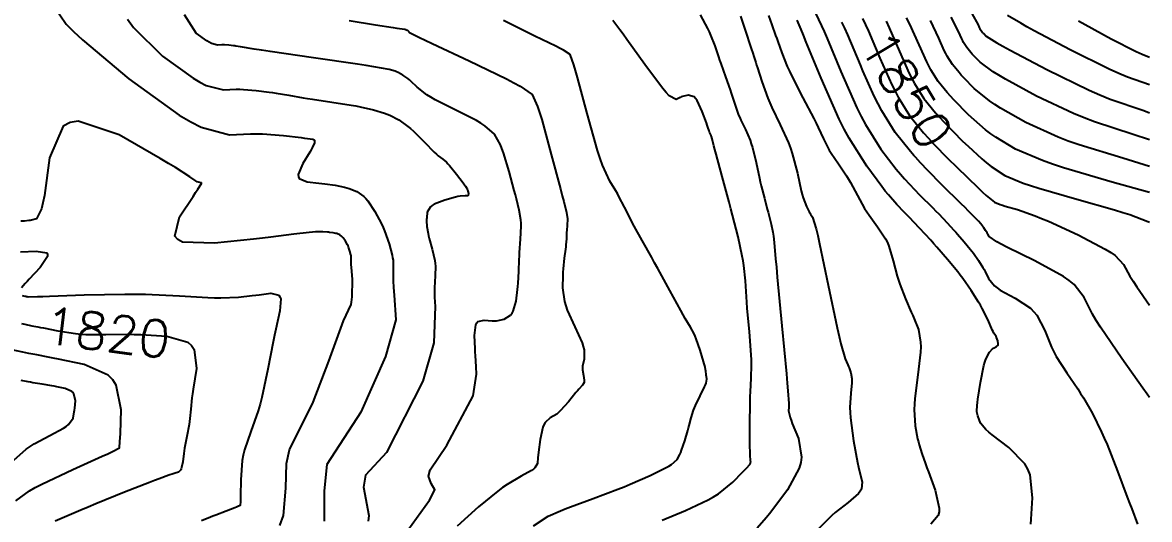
# Model space of a CAD drawing. Header units: metres. Extents: x 837476 to 838477, y 1189012 to 1191014.
# Drawn here: x 838360.2 to 838476.5, y 1190068.5 to 1190119.8 of the extents above; entities that cross this region are included whole.
import ezdxf

# ---------------------------------------------------------------- set-up
doc = ezdxf.new("R2010")
doc.units = ezdxf.units.M
doc.header["$LTSCALE"] = 0.3
doc.layers.add('COTAS 10', color=1, linetype='Continuous')
doc.layers.add('COTAS INT', color=252, linetype='Continuous')
doc.styles.get("Standard").update_dxf_attribs({"font": 'simplex.shx'})

msp = doc.modelspace()

# ---------------------------------------------------------------- linework, layer by layer
at = {"layer": 'COTAS 10'}
for points in [[(838399.084, 1190066.167), (838402.2, 1190070.512), (838402.766, 1190071.551), (838402.388, 1190072.212), (838402.105, 1190072.968), (838402.294, 1190073.629), (838403.993, 1190076.179), (838406.731, 1190081.279), (838407.069, 1190083.523), (838407.046, 1190084.253), (838406.95, 1190085.447), (838406.929, 1190085.796), (838406.91, 1190086.153), (838406.862, 1190087.507), (838406.996, 1190088.606), (838407.092, 1190088.802), (838407.213, 1190088.95), (838407.865, 1190089.095), (838408.677, 1190089.011), (838408.9, 1190089.015), (838409.122, 1190089.032), (838409.917, 1190089.19), (838410.587, 1190089.618), (838410.73, 1190089.803), (838410.855, 1190090.018), (838411.155, 1190091.038), (838411.307, 1190092.245), (838411.339, 1190092.578), (838411.366, 1190092.911), (838411.428, 1190094.108), (838411.477, 1190095.348), (838411.496, 1190095.707), (838411.518, 1190096.074), (838411.619, 1190097.459), (838411.669, 1190098.787), (838411.659, 1190099.118), (838411.639, 1190099.434), (838411.481, 1190100.443), (838411.186, 1190101.606), (838411.08, 1190102.018), (838410.963, 1190102.469), (838410.45, 1190104.426), (838409.86, 1190106.363), (838409.694, 1190106.802), (838409.527, 1190107.198), (838408.912, 1190108.279), (838407.925, 1190109.152), (838407.522, 1190109.419), (838407.064, 1190109.696), (838404.942, 1190110.785), (838402.813, 1190111.852), (838402.35, 1190112.115), (838401.942, 1190112.364), (838400.924, 1190113.148), (838400.3, 1190113.762), (838400.14, 1190113.903), (838399.986, 1190114.033), (838399.478, 1190114.4), (838398.972, 1190114.663), (838398.82, 1190114.727), (838398.663, 1190114.788), (838398.053, 1190114.974), (838396.466, 1190115.259), (838395.692, 1190115.381), (838394.774, 1190115.523), (838390.254, 1190116.189), (838385.771, 1190116.84), (838384.876, 1190116.972), (838384.132, 1190117.082), (838382.696, 1190117.304), (838382.24, 1190117.382), (838382.112, 1190117.401), (838381.985, 1190117.42), (838381.522, 1190117.481), (838381.056, 1190117.518), (838380.927, 1190117.522), (838380.798, 1190117.522), (838380.332, 1190117.5), (838379.71, 1190117.663), (838379.483, 1190117.78), (838379.232, 1190117.928), (838378.129, 1190118.724), (838376.947, 1190120.625)], [(838434.31, 1190120.483), (838434.826, 1190118.918), (838435.337, 1190117.363), (838435.443, 1190117.045), (838435.532, 1190116.776), (838435.723, 1190116.21), (838435.898, 1190115.679), (838435.976, 1190115.432), (838436.068, 1190115.141), (838436.509, 1190113.728), (838437.12, 1190112.008), (838437.32, 1190111.525), (838437.532, 1190111.037), (838438.406, 1190109.249), (838439.261, 1190107.383), (838439.461, 1190106.846), (838439.646, 1190106.301), (838440.178, 1190104.261), (838440.582, 1190102.457), (838440.686, 1190102.061), (838440.785, 1190101.71), (838441.112, 1190100.814), (838441.393, 1190100.282), (838441.464, 1190100.16), (838441.531, 1190100.049), (838441.746, 1190099.739), (838442.112, 1190098.513), (838442.274, 1190097.824), (838442.462, 1190096.983), (838443.361, 1190092.685), (838444.279, 1190088.303), (838444.48, 1190087.41), (838444.657, 1190086.655), (838445.104, 1190085.085), (838445.376, 1190084.461), (838445.444, 1190084.304), (838445.507, 1190084.153), (838445.708, 1190083.663), (838445.812, 1190083.065), (838445.815, 1190082.847), (838445.806, 1190082.606), (838445.679, 1190081.545), (838445.603, 1190080.056), (838445.626, 1190079.545), (838445.669, 1190078.991), (838445.983, 1190076.634), (838446.385, 1190074.379), (838446.483, 1190073.889), (838446.575, 1190073.458), (838446.861, 1190072.387), (838446.792, 1190071.641), (838446.66, 1190071.415), (838446.48, 1190071.18), (838445.425, 1190070.262), (838444.086, 1190069.217), (838443.727, 1190068.903), (838443.374, 1190068.579), (838442.141, 1190067.316)], [(838446.887, 1190120.244), (838447.196, 1190119.599), (838447.511, 1190118.917), (838448.703, 1190116.137), (838449.922, 1190113.391), (838450.255, 1190112.73), (838450.585, 1190112.111), (838451.76, 1190110.231), (838453.211, 1190108.436), (838453.716, 1190107.87), (838454.265, 1190107.273), (838455.717, 1190105.793), (838456.621, 1190104.871), (838458.827, 1190102.741), (838459.283, 1190102.316), (838459.67, 1190101.963), (838460.509, 1190101.286), (838461.116, 1190101.039), (838461.357, 1190100.958), (838461.631, 1190100.871), (838462.883, 1190100.509), (838464.731, 1190099.867), (838465.38, 1190099.602), (838466.088, 1190099.301), (838469.141, 1190097.9), (838471.957, 1190096.432), (838472.515, 1190096.087), (838472.978, 1190095.77), (838473.85, 1190094.847), (838474.496, 1190093.62), (838474.815, 1190093.111), (838475.197, 1190092.527), (838476.514, 1190090.628)], [(838458.199, 1190120.759), (838458.826, 1190119.599), (838458.952, 1190119.313), (838458.987, 1190119.244), (838459.021, 1190119.18), (838459.143, 1190118.985), (838459.294, 1190118.798), (838459.347, 1190118.739), (838459.404, 1190118.677), (838459.649, 1190118.427), (838460.779, 1190117.733), (838461.394, 1190117.39), (838462.14, 1190116.982), (838465.926, 1190114.968), (838470.283, 1190112.835), (838471.389, 1190112.353), (838472.452, 1190111.918), (838475.926, 1190110.74), (838476.514, 1190110.512)], [(838360.106, 1190088.728), (838360.44, 1190088.657), (838361.169, 1190088.512), (838361.8, 1190088.395), (838362.071, 1190088.341), (838362.384, 1190088.278), (838363.862, 1190087.971), (838365.687, 1190087.692), (838366.218, 1190087.645), (838366.76, 1190087.613), (838368.812, 1190087.607), (838371.068, 1190087.631), (838371.739, 1190087.617), (838372.43, 1190087.595), (838375.094, 1190087.441), (838377.265, 1190086.797), (838377.643, 1190086.466), (838377.927, 1190086.068), (838378.153, 1190084.079), (838377.822, 1190081.962), (838377.755, 1190081.483), (838377.698, 1190081.052), (838377.579, 1190079.881), (838377.486, 1190078.926), (838377.445, 1190078.63), (838377.398, 1190078.32), (838377.173, 1190077.087), (838376.945, 1190075.88), (838376.895, 1190075.587), (838376.851, 1190075.312), (838376.743, 1190074.466), (838376.632, 1190073.857), (838376.587, 1190073.732), (838376.535, 1190073.625), (838376.296, 1190073.394), (838375.974, 1190073.277), (838375.87, 1190073.243), (838375.758, 1190073.206), (838375.303, 1190073.067), (838374.301, 1190072.709), (838373.846, 1190072.535), (838373.314, 1190072.329), (838370.749, 1190071.314), (838367.784, 1190070.109), (838366.999, 1190069.782), (838366.231, 1190069.458), (838363.588, 1190068.313)]]:
    msp.add_lwpolyline(points, dxfattribs=at)
at = {"layer": 'COTAS INT'}
for points in [[(838363.396, 1190121.576), (838364.708, 1190119.663), (838365.468, 1190118.893), (838366.4, 1190118.02), (838371.199, 1190113.998), (838376.39, 1190110.255), (838377.569, 1190109.557), (838378.636, 1190109.007), (838381.56, 1190108.241), (838383.753, 1190108.345), (838384.36, 1190108.342), (838384.967, 1190108.326), (838387.157, 1190108.153), (838388.953, 1190107.935), (838389.311, 1190107.891), (838389.608, 1190107.854), (838390.181, 1190107.776), (838390.312, 1190107.697), (838390.332, 1190107.658), (838390.345, 1190107.613), (838390.33, 1190107.388), (838390.109, 1190106.898), (838389.992, 1190106.685), (838389.849, 1190106.438), (838389.132, 1190105.266), (838388.667, 1190104.127), (838388.685, 1190103.901), (838388.766, 1190103.714), (838389.584, 1190103.36), (838390.777, 1190103.247), (838391.093, 1190103.211), (838391.404, 1190103.174), (838392.475, 1190103.026), (838393.446, 1190102.829), (838393.693, 1190102.761), (838393.93, 1190102.687), (838394.709, 1190102.374), (838395.433, 1190101.844), (838395.635, 1190101.635), (838395.838, 1190101.397), (838396.577, 1190100.312), (838397.256, 1190099.032), (838397.42, 1190098.672), (838397.575, 1190098.31), (838398.048, 1190096.982), (838398.36, 1190095.794), (838398.412, 1190095.52), (838398.45, 1190095.27), (838398.463, 1190094.565), (838398.471, 1190093.163), (838398.506, 1190092.474), (838398.554, 1190091.654), (838398.736, 1190089.128), (838397.669, 1190085.341), (838395.12, 1190079.579), (838391.627, 1190074.195), (838391.344, 1190071.456), (838391.344, 1190068.339)], [(838371.058, 1190120.182), (838371.674, 1190119.322), (838374.664, 1190116.361), (838377.811, 1190114.092), (838378.526, 1190113.669), (838379.173, 1190113.335), (838380.946, 1190112.871), (838382.276, 1190112.934), (838382.643, 1190112.932), (838383.011, 1190112.922), (838384.339, 1190112.817), (838385.661, 1190112.643), (838386.024, 1190112.589), (838386.387, 1190112.533), (838387.689, 1190112.311), (838389.161, 1190112.058), (838389.631, 1190111.982), (838390.127, 1190111.904), (838392.144, 1190111.603), (838394.137, 1190111.29), (838394.619, 1190111.205), (838395.07, 1190111.121), (838396.444, 1190110.821), (838397.558, 1190110.48), (838397.845, 1190110.37), (838398.123, 1190110.253), (838399.046, 1190109.772), (838399.975, 1190109.102), (838400.256, 1190108.865), (838400.548, 1190108.606), (838401.687, 1190107.485), (838402.711, 1190106.442), (838402.931, 1190106.232), (838403.122, 1190106.056), (838403.58, 1190105.705), (838403.967, 1190105.388), (838404.114, 1190105.234), (838404.277, 1190105.052), (838405.008, 1190104.151), (838405.69, 1190103.258), (838405.822, 1190103.079), (838405.93, 1190102.93), (838406.115, 1190102.64), (838406.148, 1190102.512), (838406.16, 1190102.464), (838406.173, 1190102.411), (838406.232, 1190102.178), (838406.22, 1190101.977), (838406.189, 1190101.944), (838406.146, 1190101.921), (838405.893, 1190101.92), (838405.368, 1190101.893), (838405.154, 1190101.853), (838404.911, 1190101.799), (838403.785, 1190101.488), (838402.705, 1190101.052), (838402.492, 1190100.919), (838402.315, 1190100.781), (838401.984, 1190100.237), (838401.922, 1190099.658), (838401.916, 1190099.497), (838401.913, 1190099.336), (838401.943, 1190098.752), (838402.063, 1190098.04), (838402.118, 1190097.798), (838402.183, 1190097.536), (838402.495, 1190096.429), (838402.769, 1190095.254), (838402.809, 1190094.95), (838402.834, 1190094.655), (838402.795, 1190093.668), (838402.721, 1190092.423), (838402.725, 1190091.966), (838402.738, 1190091.46), (838402.796, 1190090.487), (838402.672, 1190086.758), (838401.539, 1190082.791), (838397.763, 1190075.423), (838395.592, 1190073.062), (838395.403, 1190071.834), (838395.969, 1190068.906), (838395.875, 1190068.339)], [(838393.938, 1190120.045), (838396.625, 1190119.582), (838398.47, 1190119.313), (838398.832, 1190119.259), (838399.129, 1190119.214), (838399.662, 1190119.128), (838399.768, 1190119.095), (838399.795, 1190119.085), (838399.822, 1190119.074), (838399.909, 1190119.028), (838399.998, 1190118.964), (838400.024, 1190118.942), (838400.052, 1190118.917), (838400.16, 1190118.811), (838401.172, 1190118.286), (838401.769, 1190117.997), (838402.504, 1190117.647), (838406.304, 1190115.864), (838410.16, 1190114.003), (838410.931, 1190113.603), (838411.572, 1190113.253), (838412.816, 1190112.406), (838413.364, 1190111.139), (838413.566, 1190110.524), (838413.791, 1190109.796), (838414.786, 1190106.212), (838415.721, 1190102.654), (838415.907, 1190101.942), (838416.063, 1190101.348), (838416.363, 1190100.189), (838416.43, 1190099.758), (838416.439, 1190099.624), (838416.443, 1190099.482), (838416.422, 1190098.915), (838416.379, 1190098.324), (838416.369, 1190098.167), (838416.361, 1190098.014), (838416.34, 1190097.484), (838416.298, 1190096.867), (838416.276, 1190096.658), (838416.25, 1190096.433), (838416.12, 1190095.481), (838415.998, 1190094.37), (838415.977, 1190094.044), (838415.961, 1190093.71), (838415.949, 1190092.438), (838416.158, 1190091.012), (838416.282, 1190090.581), (838416.434, 1190090.134), (838417.22, 1190088.388), (838417.956, 1190086.752), (838418.076, 1190086.374), (838418.16, 1190086.029), (838418.164, 1190085.054), (838418.011, 1190084.333), (838417.997, 1190084.147), (838417.995, 1190083.968), (838418.092, 1190083.373), (838418.184, 1190082.882), (838418.18, 1190082.768), (838418.163, 1190082.664), (838417.994, 1190082.37), (838417.622, 1190081.969), (838417.476, 1190081.798), (838417.312, 1190081.6), (838416.567, 1190080.668), (838415.75, 1190079.74), (838415.542, 1190079.544), (838415.341, 1190079.375), (838414.678, 1190078.987), (838414.145, 1190078.514), (838414.025, 1190078.292), (838413.918, 1190078.03), (838413.631, 1190076.754), (838413.463, 1190075.443), (838413.431, 1190075.159), (838413.404, 1190074.908), (838413.359, 1190074.29), (838413.1, 1190073.85), (838412.938, 1190073.711), (838412.738, 1190073.566), (838411.691, 1190072.984), (838410.223, 1190072.116), (838409.757, 1190071.79), (838409.265, 1190071.427), (838407.273, 1190069.809), (838405.083, 1190067.819)], [(838412.959, 1190067.836), (838414.455, 1190068.836), (838415.744, 1190069.395), (838416.221, 1190069.585), (838416.752, 1190069.791), (838419.104, 1190070.666), (838421.645, 1190071.624), (838422.294, 1190071.883), (838422.919, 1190072.14), (838424.981, 1190073.042), (838426.569, 1190073.832), (838426.896, 1190074.017), (838427.173, 1190074.187), (838427.768, 1190074.681), (838428.058, 1190075.224), (838428.144, 1190075.425), (838428.232, 1190075.648), (838428.568, 1190076.638), (838428.883, 1190077.69), (838428.957, 1190077.952), (838429.025, 1190078.202), (838429.223, 1190078.999), (838429.464, 1190079.783), (838429.559, 1190080.025), (838429.667, 1190080.278), (838430.156, 1190081.28), (838430.607, 1190082.196), (838430.689, 1190082.396), (838430.753, 1190082.571), (838430.833, 1190083.006), (838430.794, 1190083.301), (838430.783, 1190083.387), (838430.773, 1190083.475), (838430.738, 1190083.811), (838430.628, 1190084.356), (838430.57, 1190084.576), (838430.501, 1190084.825), (838430.154, 1190085.977), (838429.744, 1190087.162), (838429.635, 1190087.433), (838429.528, 1190087.679), (838429.157, 1190088.36), (838428.609, 1190089.257), (838428.39, 1190089.639), (838428.142, 1190090.079), (838427.004, 1190092.15), (838425.761, 1190094.429), (838425.447, 1190095), (838425.146, 1190095.545), (838424.167, 1190097.298), (838423.341, 1190098.792), (838423.137, 1190099.175), (838422.943, 1190099.544), (838422.329, 1190100.763), (838421.766, 1190101.861), (838421.603, 1190102.153), (838421.438, 1190102.44), (838420.817, 1190103.433), (838420.069, 1190105.091), (838419.824, 1190105.798), (838419.562, 1190106.612), (838418.478, 1190110.443), (838417.483, 1190114.134), (838417.277, 1190114.859), (838417.102, 1190115.455), (838416.721, 1190116.533), (838416.052, 1190116.967), (838415.695, 1190117.156), (838415.264, 1190117.376), (838413.089, 1190118.419), (838410.533, 1190119.687), (838409.861, 1190120.049)], [(838426.242, 1190068.444), (838428.634, 1190069.43), (838430.963, 1190070.52), (838431.514, 1190070.835), (838432.024, 1190071.157), (838433.529, 1190072.369), (838434.548, 1190073.407), (838434.753, 1190073.619), (838434.924, 1190073.799), (838435.262, 1190074.175), (838435.346, 1190074.33), (838435.357, 1190074.371), (838435.363, 1190074.41), (838435.342, 1190074.544), (838435.298, 1190075.184), (838435.29, 1190075.543), (838435.283, 1190075.981), (838435.275, 1190078.216), (838435.3, 1190080.635), (838435.314, 1190081.189), (838435.332, 1190081.692), (838435.421, 1190083.09), (838435.46, 1190084.477), (838435.445, 1190084.974), (838435.419, 1190085.519), (838435.235, 1190087.893), (838435.014, 1190090.339), (838434.965, 1190090.929), (838434.922, 1190091.481), (838434.811, 1190093.161), (838434.649, 1190094.725), (838434.573, 1190095.205), (838434.484, 1190095.704), (838434.053, 1190097.675), (838433.486, 1190099.915), (838433.312, 1190100.583), (838433.13, 1190101.273), (838432.412, 1190103.938), (838431.785, 1190106.239), (838431.662, 1190106.699), (838431.559, 1190107.082), (838431.37, 1190107.824), (838431.316, 1190108.045), (838431.299, 1190108.099), (838431.282, 1190108.15), (838431.213, 1190108.308), (838431.147, 1190108.444), (838431.115, 1190108.518), (838431.069, 1190108.649), (838430.937, 1190109.033), (838430.868, 1190109.229), (838430.784, 1190109.464), (838430.366, 1190110.639), (838429.833, 1190111.768), (838429.677, 1190111.974), (838429.517, 1190112.135), (838428.911, 1190112.333), (838428.337, 1190112.198), (838428.198, 1190112.15), (838428.068, 1190112.096), (838427.669, 1190111.863), (838426.962, 1190112.257), (838426.637, 1190112.6), (838426.257, 1190113.044), (838424.42, 1190115.49), (838422.578, 1190118.076), (838422.195, 1190118.608), (838421.867, 1190119.06), (838421.14, 1190120.029)], [(838430.152, 1190120.611), (838430.896, 1190119.224), (838431.068, 1190118.869), (838431.224, 1190118.528), (838431.664, 1190117.401), (838432.041, 1190116.278), (838432.157, 1190115.938), (838432.279, 1190115.586), (838432.764, 1190114.212), (838433.237, 1190112.863), (838433.352, 1190112.527), (838433.459, 1190112.207), (838433.789, 1190111.188), (838434.118, 1190110.263), (838434.225, 1190110.003), (838434.339, 1190109.741), (838434.81, 1190108.778), (838435.293, 1190107.662), (838435.415, 1190107.303), (838435.532, 1190106.922), (838435.912, 1190105.366), (838436.256, 1190103.766), (838436.349, 1190103.359), (838436.442, 1190102.966), (838436.773, 1190101.675), (838437.078, 1190100.541), (838437.156, 1190100.248), (838437.23, 1190099.964), (838437.471, 1190099.011), (838437.654, 1190098.173), (838437.692, 1190097.961), (838437.724, 1190097.757), (838437.793, 1190097.091), (838437.933, 1190095.403), (838438.01, 1190094.554), (838438.103, 1190093.539), (838438.579, 1190088.496), (838439.044, 1190083.541), (838439.132, 1190082.582), (838439.201, 1190081.801), (838439.302, 1190080.471), (838439.288, 1190080.258), (838439.285, 1190080.181), (838439.283, 1190080.097), (838439.279, 1190079.728), (838439.435, 1190079.034), (838439.533, 1190078.745), (838439.655, 1190078.414), (838440.296, 1190076.868), (838440.606, 1190074.947), (838440.52, 1190074.381), (838440.358, 1190073.798), (838439.153, 1190071.569), (838437.642, 1190069.545), (838437.288, 1190069.093), (838436.962, 1190068.687), (838436.018, 1190067.612)], [(838437.198, 1190120.557), (838437.535, 1190119.592), (838437.933, 1190118.483), (838438.044, 1190118.171), (838438.155, 1190117.857), (838438.558, 1190116.701), (838439.14, 1190115.276), (838439.364, 1190114.792), (838439.616, 1190114.268), (838440.751, 1190112.053), (838441.874, 1190109.901), (838442.118, 1190109.418), (838442.333, 1190108.983), (838442.868, 1190107.818), (838443.314, 1190106.904), (838443.474, 1190106.628), (838443.649, 1190106.341), (838444.41, 1190105.218), (838445.237, 1190103.994), (838445.454, 1190103.643), (838445.666, 1190103.287), (838446.385, 1190101.954), (838447.12, 1190100.629), (838447.342, 1190100.277), (838447.571, 1190099.931), (838448.462, 1190098.737), (838449.282, 1190097.496), (838449.467, 1190097.121), (838449.633, 1190096.733), (838450.078, 1190095.218), (838450.467, 1190093.64), (838450.598, 1190093.212), (838450.738, 1190092.787), (838451.329, 1190091.285), (838451.933, 1190089.902), (838452.082, 1190089.553), (838452.223, 1190089.218), (838452.67, 1190088.129), (838452.9, 1190086.804), (838452.905, 1190086.319), (838452.886, 1190085.785), (838452.604, 1190083.43), (838452.291, 1190080.988), (838452.252, 1190080.398), (838452.234, 1190079.845), (838452.34, 1190078.16), (838452.589, 1190076.845), (838452.662, 1190076.525), (838452.736, 1190076.225), (838453.014, 1190075.299), (838453.402, 1190074.235), (838453.545, 1190073.847), (838453.703, 1190073.418), (838454.401, 1190071.532), (838454.82, 1190069.684), (838454.801, 1190069.279), (838454.725, 1190068.92), (838453.965, 1190068.009)], [(838464.288, 1190068.029), (838464.31, 1190068.523), (838464.451, 1190070.751), (838464.191, 1190073.115), (838463.96, 1190073.695), (838463.66, 1190074.242), (838462.002, 1190075.947), (838460.273, 1190077.238), (838459.928, 1190077.524), (838459.641, 1190077.779), (838459.092, 1190078.441), (838458.945, 1190078.836), (838458.913, 1190078.923), (838458.884, 1190079.001), (838458.812, 1190079.2), (838458.764, 1190079.358), (838458.752, 1190079.409), (838458.739, 1190079.463), (838458.697, 1190079.687), (838458.732, 1190080.29), (838458.768, 1190080.584), (838458.816, 1190080.933), (838459.085, 1190082.649), (838459.435, 1190084.393), (838459.533, 1190084.759), (838459.632, 1190085.075), (838459.994, 1190085.792), (838460.331, 1190086.118), (838460.414, 1190086.186), (838460.492, 1190086.245), (838460.738, 1190086.379), (838460.888, 1190086.513), (838460.906, 1190086.572), (838460.913, 1190086.64), (838460.853, 1190086.964), (838460.738, 1190087.281), (838460.711, 1190087.344), (838460.686, 1190087.396), (838460.611, 1190087.495), (838460.457, 1190087.755), (838460.382, 1190087.909), (838460.292, 1190088.098), (838459.851, 1190089.075), (838459.261, 1190090.283), (838459.078, 1190090.618), (838458.887, 1190090.953), (838458.124, 1190092.162), (838457.251, 1190093.386), (838456.99, 1190093.731), (838456.721, 1190094.077), (838455.679, 1190095.349), (838454.567, 1190096.629), (838454.254, 1190096.981), (838453.938, 1190097.332), (838452.781, 1190098.592), (838451.71, 1190099.726), (838451.449, 1190099.998), (838451.203, 1190100.252), (838450.446, 1190101.015), (838449.569, 1190102.015), (838449.248, 1190102.417), (838448.893, 1190102.875), (838447.33, 1190104.979), (838445.523, 1190107.869), (838445.015, 1190108.821), (838444.504, 1190109.838), (838442.629, 1190114.061), (838441.098, 1190117.811), (838440.804, 1190118.532), (838440.565, 1190119.114), (838440.17, 1190120.066)], [(838442.055, 1190120.797), (838442.672, 1190119.491), (838442.934, 1190118.888), (838443.236, 1190118.18), (838444.654, 1190114.753), (838446.31, 1190111.023), (838446.762, 1190110.124), (838447.21, 1190109.283), (838448.806, 1190106.73), (838450.374, 1190104.688), (838450.805, 1190104.169), (838451.234, 1190103.67), (838452.774, 1190102.036), (838454.144, 1190100.679), (838454.467, 1190100.354), (838454.764, 1190100.053), (838455.634, 1190099.149), (838456.334, 1190098.387), (838456.525, 1190098.174), (838456.714, 1190097.961), (838457.387, 1190097.187), (838458.017, 1190096.418), (838458.18, 1190096.209), (838458.338, 1190096), (838458.866, 1190095.26), (838459.327, 1190094.529), (838459.443, 1190094.326), (838459.553, 1190094.124), (838459.91, 1190093.393), (838460.526, 1190092.635), (838460.8, 1190092.416), (838461.119, 1190092.192), (838462.647, 1190091.349), (838464.223, 1190090.31), (838464.573, 1190089.962), (838464.886, 1190089.588), (838465.704, 1190088.023), (838466.4, 1190086.297), (838466.637, 1190085.823), (838466.892, 1190085.35), (838467.972, 1190083.655), (838469.113, 1190081.983), (838469.407, 1190081.525), (838469.691, 1190081.068), (838470.64, 1190079.435), (838471.575, 1190077.536), (838471.852, 1190076.912), (838472.135, 1190076.245), (838473.223, 1190073.482), (838474.23, 1190070.796), (838474.464, 1190070.178), (838474.678, 1190069.615), (838475.287, 1190068.035)], [(838476.514, 1190081.103), (838476.268, 1190081.458), (838475.833, 1190082.08), (838473.665, 1190085.138), (838471.466, 1190088.349), (838471.011, 1190089.068), (838470.622, 1190089.714), (838469.777, 1190091.435), (838468.746, 1190092.768), (838468.241, 1190093.169), (838467.641, 1190093.585), (838464.682, 1190095.204), (838461.782, 1190096.629), (838461.219, 1190096.923), (838460.76, 1190097.173), (838459.969, 1190097.711), (838459.845, 1190097.964), (838459.807, 1190098.035), (838459.767, 1190098.105), (838459.607, 1190098.358), (838459.424, 1190098.615), (838459.37, 1190098.687), (838459.313, 1190098.759), (838459.095, 1190099.026), (838458.862, 1190099.294), (838458.796, 1190099.368), (838458.73, 1190099.441), (838458.488, 1190099.705), (838457.819, 1190100.379), (838457.485, 1190100.71), (838457.085, 1190101.105), (838455.102, 1190103.056), (838453.652, 1190104.551), (838452.9, 1190105.324), (838452.362, 1190105.92), (838452.211, 1190106.095), (838451.855, 1190106.501), (838450.283, 1190108.481), (838448.898, 1190110.697), (838448.508, 1190111.427), (838448.116, 1190112.207), (838446.942, 1190114.852), (838446.678, 1190115.445), (838445.373, 1190118.548), (838445.065, 1190119.244), (838444.78, 1190119.868)], [(838449.327, 1190119.955), (838449.649, 1190119.285), (838450.727, 1190116.83), (838451.728, 1190114.576), (838452.001, 1190114.033), (838452.272, 1190113.524), (838453.237, 1190111.982), (838454.428, 1190110.508), (838454.842, 1190110.044), (838455.293, 1190109.554), (838457.226, 1190107.582), (838457.804, 1190107.049), (838459.218, 1190105.739), (838459.705, 1190105.331), (838460.164, 1190104.967), (838461.593, 1190104.022), (838463.49, 1190103.251), (838464.245, 1190102.996), (838465.1, 1190102.724), (838469.017, 1190101.593), (838472.917, 1190100.481), (838473.762, 1190100.221), (838474.504, 1190099.982), (838476.332, 1190099.291), (838476.514, 1190099.196)], [(838476.514, 1190102.256), (838472.676, 1190103.352), (838467.653, 1190104.827), (838466.514, 1190105.204), (838465.484, 1190105.566), (838462.676, 1190106.759), (838460.658, 1190107.971), (838460.127, 1190108.346), (838459.608, 1190108.737), (838457.832, 1190110.294), (838456.321, 1190111.835), (838455.968, 1190112.217), (838455.645, 1190112.581), (838454.713, 1190113.733), (838453.959, 1190114.938), (838453.748, 1190115.335), (838453.534, 1190115.76), (838452.752, 1190117.522), (838451.786, 1190119.654), (838451.457, 1190120.311)], [(838476.514, 1190104.949), (838473.759, 1190105.815), (838469.253, 1190107.191), (838468.139, 1190107.587), (838467.084, 1190107.989), (838463.759, 1190109.495), (838461.152, 1190110.975), (838460.549, 1190111.36), (838459.998, 1190111.736), (838458.438, 1190113.005), (838457.349, 1190114.116), (838457.095, 1190114.391), (838456.861, 1190114.653), (838456.19, 1190115.483), (838455.647, 1190116.352), (838455.494, 1190116.638), (838455.34, 1190116.944), (838454.777, 1190118.214), (838453.924, 1190120.022)], [(838476.514, 1190107.696), (838474.843, 1190108.277), (838470.852, 1190109.555), (838469.764, 1190109.97), (838468.684, 1190110.412), (838464.843, 1190112.231), (838461.646, 1190113.979), (838460.972, 1190114.375), (838460.388, 1190114.734), (838459.043, 1190115.716), (838458.376, 1190116.396), (838458.221, 1190116.565), (838458.078, 1190116.726), (838457.667, 1190117.234), (838457.334, 1190117.766), (838457.241, 1190117.941), (838457.146, 1190118.129), (838456.801, 1190118.906), (838456.062, 1190120.39)], [(838476.514, 1190113.378), (838474.254, 1190114.176), (838473.345, 1190114.563), (838472.372, 1190115.001), (838468.331, 1190117.01), (838464.628, 1190118.976), (838463.869, 1190119.388), (838463.225, 1190119.742), (838461.862, 1190120.541)], [(838476.514, 1190116.223), (838476.336, 1190116.286), (838475.756, 1190116.533), (838475.136, 1190116.812), (838472.559, 1190118.093), (838469.87, 1190119.575), (838469.179, 1190119.981)], [(838386.767, 1190067.873), (838387.162, 1190068.903), (838387.379, 1190071.739), (838387.473, 1190074.29), (838387.757, 1190075.706), (838390.211, 1190080.618), (838391.816, 1190084.868), (838393.326, 1190089.024), (838394.119, 1190090.691), (838394.154, 1190090.935), (838394.217, 1190091.511), (838394.251, 1190093.285), (838394.16, 1190094.552), (838394.144, 1190094.808), (838394.134, 1190095.023), (838394.131, 1190095.462), (838394.127, 1190095.682), (838394.115, 1190095.761), (838394.099, 1190095.846), (838394.001, 1190096.218), (838393.853, 1190096.633), (838393.805, 1190096.746), (838393.754, 1190096.859), (838393.541, 1190097.259), (838393.31, 1190097.598), (838393.247, 1190097.673), (838393.183, 1190097.738), (838392.957, 1190097.904), (838392.714, 1190098.002), (838392.639, 1190098.025), (838392.562, 1190098.046), (838392.259, 1190098.108), (838391.901, 1190098.156), (838391.789, 1190098.169), (838391.672, 1190098.181), (838391.205, 1190098.224), (838390.439, 1190098.208), (838390.133, 1190098.184), (838389.788, 1190098.15), (838388.204, 1190097.955), (838385.828, 1190097.659), (838384.983, 1190097.562), (838384.056, 1190097.458), (838380.036, 1190097.026), (838376.714, 1190097.156), (838376.227, 1190097.405), (838375.929, 1190097.747), (838376.419, 1190099.755), (838377.808, 1190101.872), (838378.077, 1190102.284), (838378.296, 1190102.619), (838378.67, 1190103.2), (838378.673, 1190103.266), (838378.658, 1190103.277), (838378.636, 1190103.285), (838378.5, 1190103.289), (838378.236, 1190103.371), (838378.133, 1190103.429), (838378.017, 1190103.501), (838377.491, 1190103.887), (838376, 1190104.847), (838375.276, 1190105.281), (838374.416, 1190105.788), (838370.186, 1190108.227), (838365.973, 1190109.634), (838365.124, 1190109.491), (838364.412, 1190109.117), (838362.99, 1190105.841), (838362.465, 1190101.965), (838362.32, 1190101.213), (838362.174, 1190100.599), (838361.649, 1190099.542), (838361.142, 1190099.416), (838361.009, 1190099.389), (838360.879, 1190099.366), (838360.435, 1190099.314), (838360.055, 1190099.297)], [(838360.015, 1190096.154), (838361.605, 1190096.215), (838362.711, 1190096.024), (838362.804, 1190095.863), (838362.804, 1190095.656), (838362.033, 1190094.52), (838360.903, 1190093.32), (838360.676, 1190093.072), (838360.488, 1190092.862), (838360.12, 1190092.408)], [(838360.174, 1190091.636), (838360.451, 1190091.574), (838360.505, 1190091.561), (838360.551, 1190091.551), (838360.635, 1190091.534), (838360.673, 1190091.526), (838360.69, 1190091.523), (838360.709, 1190091.519), (838360.799, 1190091.501), (838361.749, 1190091.516), (838362.089, 1190091.527), (838362.309, 1190091.533), (838362.999, 1190091.557), (838366.567, 1190091.689), (838370.758, 1190091.777), (838371.842, 1190091.772), (838372.891, 1190091.755), (838376.403, 1190091.588), (838379.344, 1190091.418), (838380.033, 1190091.399), (838380.668, 1190091.392), (838382.512, 1190091.468), (838383.929, 1190091.623), (838384.295, 1190091.666), (838384.65, 1190091.708), (838385.835, 1190091.861), (838386.655, 1190091.674), (838386.779, 1190091.502), (838386.858, 1190091.279), (838386.772, 1190090.038), (838386.353, 1190088.153), (838386.224, 1190087.523), (838386.088, 1190086.846), (838385.546, 1190084.011), (838384.92, 1190081.116), (838384.73, 1190080.401), (838384.534, 1190079.724), (838383.766, 1190077.593), (838383.112, 1190075.679), (838382.987, 1190075.138), (838382.887, 1190074.593), (838382.729, 1190072.586), (838382.723, 1190070.943), (838382.719, 1190070.627), (838382.714, 1190070.372), (838382.687, 1190069.953), (838382.441, 1190069.846), (838382.297, 1190069.788), (838382.122, 1190069.718), (838381.216, 1190069.36), (838380.147, 1190068.94), (838379.868, 1190068.831), (838379.597, 1190068.724), (838378.679, 1190068.365)], [(838359.522, 1190070.42), (838360.926, 1190071.452), (838361.518, 1190071.793), (838362.199, 1190072.157), (838365.395, 1190073.673), (838368.433, 1190075.03), (838369.014, 1190075.295), (838369.483, 1190075.513), (838370.235, 1190075.897), (838370.273, 1190076.543), (838370.29, 1190076.926), (838370.31, 1190077.397), (838370.409, 1190079.833), (838369.893, 1190082.384), (838369.526, 1190082.927), (838369.062, 1190083.399), (838366.575, 1190084.515), (838363.929, 1190085.063), (838363.364, 1190085.177), (838362.873, 1190085.275), (838361.703, 1190085.491), (838360.858, 1190085.643), (838360.571, 1190085.7), (838360.26, 1190085.764), (838358.948, 1190086.052)], [(838359.329, 1190074.631), (838360.602, 1190075.77), (838360.994, 1190076.054), (838361.403, 1190076.323), (838363.024, 1190077.181), (838364.448, 1190077.919), (838364.733, 1190078.113), (838364.97, 1190078.302), (838365.431, 1190078.948), (838365.559, 1190079.602), (838365.586, 1190079.797), (838365.61, 1190079.998), (838365.665, 1190080.772), (838365.526, 1190081.461), (838365.427, 1190081.608), (838365.301, 1190081.736), (838364.63, 1190082.037), (838363.75, 1190082.211), (838363.493, 1190082.258), (838363.231, 1190082.305), (838362.237, 1190082.469), (838361.276, 1190082.629), (838361.035, 1190082.672), (838360.804, 1190082.715), (838360.062, 1190082.869)]]:
    msp.add_lwpolyline(points, dxfattribs=at)

# ---------------------------------------------------------------- texts
at = {"layer": 'COTAS 10', "char_height": 3.8, "attachment_point": 7}
for s, insert, rotation in [('1850', (838446.455, 1190117.505), 301.03616), ('1820', (838362.274, 1190086.719), 353.0198)]:
    msp.add_mtext(s, dxfattribs=dict(at, insert=insert, rotation=rotation))

doc.saveas('drawing.dxf')
